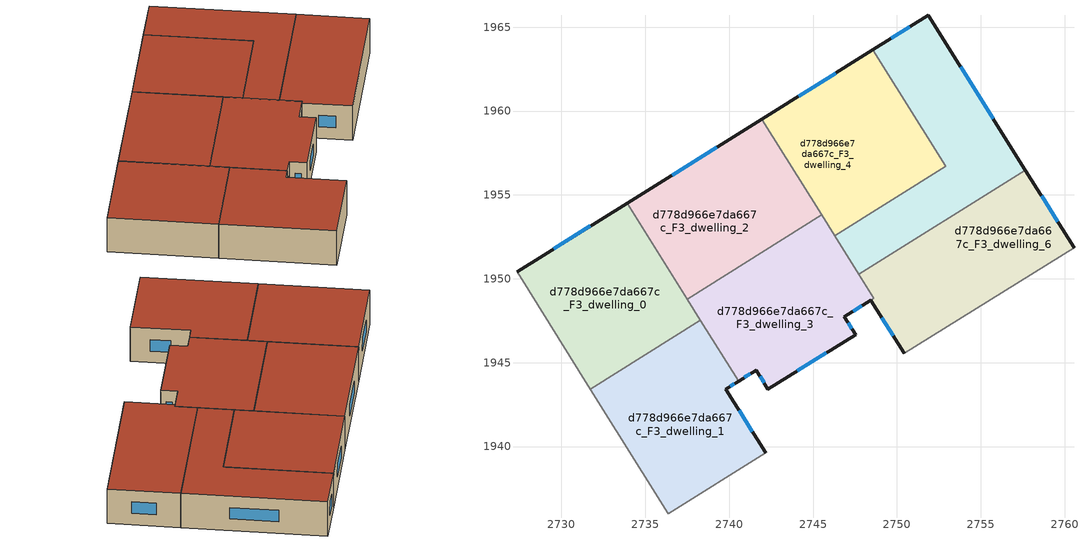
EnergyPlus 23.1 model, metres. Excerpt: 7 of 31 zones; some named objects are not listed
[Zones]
d778d966e7da667c_F3_dwelling_0
 floor to d778d966e7da667c_F2_dwelling_5 (EU_floor_Construction): 2733.92,1954.51 2738.02,1947.95 2737.57,1947.67 2733.46,1954.23 z9
 floor adiabatic (EU_floor_Construction): 2733.46,1954.23 2737.57,1947.67 2738.02,1947.95 2738.29,1947.53 2731.73,1943.43 2727.35,1950.42 z9
 wall outside (EU_wall_Construction): 2733.91,1954.51 2727.35,1950.42 z9:12
 wall to d778d966e7da667c_F3_dwelling_1 (EU_wall_Construction): 2731.73,1943.43 2738.29,1947.53 z9:12
 wall adiabatic (EU_wall_Construction): 2727.35,1950.42 2731.73,1943.43 z9:12
 wall to d778d966e7da667c_F3_dwelling_2 (EU_wall_Construction): 2737.5,1948.79 2733.91,1954.51 z9:12
 wall to d778d966e7da667c_F3_dwelling_3 (EU_wall_Construction): 2738.29,1947.53 2737.5,1948.79 z9:12
 window (EU_Window_Construction): 2731.73,1953.15 2729.54,1951.79 z10:11
 roof outside (EU_roof_Construction): 2738.29,1947.53 2733.91,1954.51 2727.35,1950.42 2731.73,1943.43 z12
d778d966e7da667c_F3_dwelling_1
 floor to d778d966e7da667c_F2_dwelling_0 (EU_floor_Construction): 2739.8,1943.42 2742.18,1939.61 2736.38,1936 2731.73,1943.43 2736.84,1946.62 2739.11,1942.99 z9
 floor to d778d966e7da667c_F2_dwelling_1 (EU_floor_Construction): 2738.29,1947.53 2740.56,1943.9 2739.11,1942.99 2736.84,1946.62 z9
 wall outside (EU_wall_Construction): 2742.18,1939.61 2739.8,1943.42 2740.56,1943.9 z9:12
 wall adiabatic (EU_wall_Construction): 2731.73,1943.43 2736.38,1936 2742.18,1939.61 z9:12
 wall to d778d966e7da667c_F3_dwelling_3 (EU_wall_Construction): 2740.56,1943.9 2738.29,1947.53 z9:12
 window (EU_Window_Construction): 2740.05,1943.58 2740.31,1943.74 / 2741.39,1940.88 2740.59,1942.15 z10:11
 roof outside (EU_roof_Construction): 2742.18,1939.61 2739.8,1943.42 2740.56,1943.9 2738.29,1947.53 2731.73,1943.43 2736.38,1936 z12
d778d966e7da667c_F3_dwelling_2
 floor to d778d966e7da667c_F2_dwelling_5 (EU_floor_Construction): 2739.59,1958.05 2743.17,1952.34 2737.5,1948.79 2733.92,1954.51 z9
 floor to d778d966e7da667c_F2_dwelling_6 (EU_floor_Construction): 2741.94,1959.51 2745.52,1953.81 2743.17,1952.34 2739.59,1958.05 z9
 wall outside (EU_wall_Construction): 2741.94,1959.51 2733.91,1954.51 z9:12
 wall to d778d966e7da667c_F3_dwelling_3 (EU_wall_Construction): 2737.5,1948.79 2745.52,1953.81 z9:12
 wall to d778d966e7da667c_F3_dwelling_4 (EU_wall_Construction): 2745.52,1953.81 2741.94,1959.51 z9:12
 window (EU_Window_Construction): 2739.27,1957.85 2736.59,1956.18 z10:11
 roof outside (EU_roof_Construction): 2745.52,1953.81 2741.94,1959.51 2733.91,1954.51 2737.5,1948.79 z12
d778d966e7da667c_F3_dwelling_3
 floor to d778d966e7da667c_F2_dwelling_1 (EU_floor_Construction): 2744.36,1951.92 2746.95,1947.79 2746.87,1947.75 2747.54,1946.68 2742.31,1943.42 2741.61,1944.55 2740.56,1943.9 2738.02,1947.95 z9
 floor to d778d966e7da667c_F2_dwelling_2 (EU_floor_Construction): 2746.04,1952.97 2748.63,1948.84 2746.95,1947.79 2744.36,1951.92 z9
 floor to d778d966e7da667c_F2_dwelling_5 (EU_floor_Construction): 2743.17,1952.34 2743.69,1951.5 2738.02,1947.95 2737.5,1948.79 z9
 floor to d778d966e7da667c_F2_dwelling_6 (EU_floor_Construction): 2745.52,1953.81 2746.04,1952.97 2743.69,1951.5 2743.17,1952.34 z9
 wall outside (EU_wall_Construction): 2740.56,1943.9 2741.61,1944.55 2742.31,1943.42 2747.54,1946.68 2746.87,1947.75 2748.44,1948.72 z9:12
 wall to d778d966e7da667c_F3_dwelling_5 (EU_wall_Construction): 2747.73,1950.27 2746.29,1952.58 z9:12
 wall to d778d966e7da667c_F3_dwelling_6 (EU_wall_Construction): 2748.44,1948.72 2748.63,1948.84 2747.74,1950.27 z9:12
 wall to d778d966e7da667c_F3_dwelling_4 (EU_wall_Construction): 2746.29,1952.58 2745.52,1953.81 z9:12
 window (EU_Window_Construction): 2740.91,1944.12 2741.26,1944.34 / 2747.39,1948.07 2747.92,1948.4 / 2747.32,1947.03 2747.1,1947.39 / 2744.06,1944.51 2745.8,1945.59 / 2741.84,1944.18 2742.08,1943.8 z10:11
 roof outside (EU_roof_Construction): 2747.54,1946.68 2746.87,1947.75 2748.44,1948.72 2748.63,1948.84 2745.52,1953.81 2737.5,1948.79 2740.56,1943.9 2741.61,1944.55 2742.31,1943.42 z12
d778d966e7da667c_F3_dwelling_4
 floor to d778d966e7da667c_F2_dwelling_6 (EU_floor_Construction): 2745.73,1961.87 2749.82,1955.34 2746.04,1952.97 2741.94,1959.51 z9
 floor to d778d966e7da667c_F2_dwelling_7 (EU_floor_Construction): 2748.57,1963.64 2752.66,1957.12 2749.82,1955.34 2745.73,1961.87 z9
 floor to d778d966e7da667c_F2_dwelling_2 (EU_floor_Construction): 2750.49,1955.76 2750.74,1955.37 2746.29,1952.58 2746.04,1952.97 z9
 floor to d778d966e7da667c_F2_dwelling_3 (EU_floor_Construction): 2752.66,1957.12 2752.9,1956.72 2750.74,1955.37 2750.49,1955.76 z9
 wall outside (EU_wall_Construction): 2748.57,1963.64 2741.94,1959.51 z9:12
 wall to d778d966e7da667c_F3_dwelling_5 (EU_wall_Construction): 2746.29,1952.58 2752.9,1956.72 2748.57,1963.64 z9:12
 window (EU_Window_Construction): 2746.36,1962.27 2744.15,1960.89 z10:11
 roof outside (EU_roof_Construction): 2752.9,1956.72 2748.57,1963.64 2741.94,1959.51 2746.29,1952.58 z12
d778d966e7da667c_F3_dwelling_5
 floor to d778d966e7da667c_F2_dwelling_3 (EU_floor_Construction): 2755.97,1959.19 2757.66,1956.48 2752.19,1953.06 2750.74,1955.37 2752.9,1956.72 2752.66,1957.12 z9
 floor to d778d966e7da667c_F2_dwelling_7 (EU_floor_Construction): 2751.88,1965.71 2755.96,1959.19 2752.66,1957.12 2748.57,1963.64 z9
 floor to d778d966e7da667c_F2_dwelling_2 (EU_floor_Construction): 2750.74,1955.37 2752.19,1953.06 2747.73,1950.27 2746.29,1952.58 z9
 wall outside (EU_wall_Construction): 2757.66,1956.48 2751.88,1965.71 2748.57,1963.64 z9:12
 wall to d778d966e7da667c_F3_dwelling_6 (EU_wall_Construction): 2747.73,1950.27 2757.66,1956.48 z9:12
 window (EU_Window_Construction): 2750.78,1965.02 2749.67,1964.33 / 2755.73,1959.56 2753.81,1962.63 z10:11
 roof outside (EU_roof_Construction): 2757.66,1956.48 2751.88,1965.71 2748.57,1963.64 2752.9,1956.72 2746.29,1952.58 2747.73,1950.27 z12
d778d966e7da667c_F3_dwelling_6
 floor to d778d966e7da667c_F2_dwelling_2 (EU_floor_Construction): 2752.19,1953.06 2755.08,1948.44 2750.43,1945.55 2748.44,1948.72 2748.63,1948.84 2747.73,1950.27 z9
 floor to d778d966e7da667c_F2_dwelling_3 (EU_floor_Construction): 2757.66,1956.48 2760.56,1951.85 2755.08,1948.44 2752.19,1953.06 z9
 wall outside (EU_wall_Construction): 2760.56,1951.85 2757.66,1956.48 / 2748.44,1948.72 2750.43,1945.55 z9:12
 wall adiabatic (EU_wall_Construction): 2750.43,1945.55 2760.56,1951.85 z9:12
 window (EU_Window_Construction): 2759.59,1953.39 2758.63,1954.94 / 2749.11,1947.67 2749.77,1946.61 z10:11
 roof outside (EU_roof_Construction): 2760.56,1951.85 2757.66,1956.48 2747.73,1950.27 2748.63,1948.84 2748.44,1948.72 2750.43,1945.55 z12
[Building]
EU S2 Campaign: North Axis=0; Terrain=City; Solar Distribution=FullExterior
[Site:Location]
Budapest.Ferenc.Liszt.Intl.AP: Latitude=47.437; Longitude=19.256; Time Zone=1; Elevation=185
[SizingPeriod:WeatherFileDays]
AnnualSizingPeriod: Begin Month=1; Begin Day of Month=1; End Month=12; End Day of Month=31; Day of Week for Start Day=Monday; Use Weather File Daylight Saving Period=No; Use Weather File Rain and Snow Indicators=No
[MATERIAL]
EU_InternalMass_Material: Roughness=MediumRough; Thickness=0.1; Conductivity=1; Density=1800; Specific Heat=900; Thermal Absorptance=0.9; Solar Absorptance=0.7; Visible Absorptance=0.7
[MATERIAL:NOMASS] Roughness=MediumRough; Thermal Absorptance=0.9; Solar Absorptance=0.7; Visible Absorptance=0.7
Name | Thermal Resistance
EU_wall_NoMass | 0.893917
EU_roof_NoMass | 1.41085
EU_floor_NoMass | 0.993241
[WINDOWMATERIAL:SIMPLEGLAZINGSYSTEM]
EU_Window_SimpleGlazing: UFactor=3.26652; Solar Heat Gain Coefficient=0.75; Visible Transmittance=0.75
[CONSTRUCTION]
EU_wall_Construction: EU_wall_NoMass
EU_roof_Construction: EU_roof_NoMass
EU_floor_Construction: EU_floor_NoMass
EU_Window_Construction: EU_Window_SimpleGlazing
EU_InternalMass_Construction: EU_InternalMass_Material
[ZONE] Type=1; Multiplier=1; Ceiling Height=autocalculate; Floor Area=autocalculate; Part of Total Floor Area=Yes
Name | Volume
d778d966e7da667c_F3_dwelling_0 | 191.409
d778d966e7da667c_F3_dwelling_1 | 191.402
d778d966e7da667c_F3_dwelling_2 | 191.404
d778d966e7da667c_F3_dwelling_3 | 188.983
d778d966e7da667c_F3_dwelling_4 | 191.421
d778d966e7da667c_F3_dwelling_5 | 191.398
d778d966e7da667c_F3_dwelling_6 | 193.888
[INTERNALMASS] Construction=EU_InternalMass_Construction
Name | Zone or ZoneList | Surface Area
d778d966e7da667c_F3_dwelling_0_EU_InternalMass | d778d966e7da667c_F3_dwelling_0 | 63.8039
d778d966e7da667c_F3_dwelling_1_EU_InternalMass | d778d966e7da667c_F3_dwelling_1 | 63.8034
d778d966e7da667c_F3_dwelling_2_EU_InternalMass | d778d966e7da667c_F3_dwelling_2 | 63.7998
d778d966e7da667c_F3_dwelling_3_EU_InternalMass | d778d966e7da667c_F3_dwelling_3 | 62.9962
d778d966e7da667c_F3_dwelling_4_EU_InternalMass | d778d966e7da667c_F3_dwelling_4 | 63.8087
d778d966e7da667c_F3_dwelling_5_EU_InternalMass | d778d966e7da667c_F3_dwelling_5 | 63.7989
d778d966e7da667c_F3_dwelling_6_EU_InternalMass | d778d966e7da667c_F3_dwelling_6 | 64.6329
[OTHEREQUIPMENT] Fuel Type=Electricity; Design Level Calculation Method=Watts/Area; Power per Zone Floor Area=1; Fraction Latent=0; Fraction Radiant=0; Fraction Lost=0; Carbon Dioxide Generation Rate=0; EndUse Subcategory=EU_Step8_InternalGains
Name | Zone or ZoneList or Space or SpaceList | Schedule
EU_Step8_InternalGain_d778d966e7da667c_F3_dwelling_0_f000 | d778d966e7da667c_F3_dwelling_0 | EU_Step8_GainSchedule_d778d966e7da667c_F3_dwelling_0_f000
EU_Step8_InternalGain_d778d966e7da667c_F3_dwelling_1_f000 | d778d966e7da667c_F3_dwelling_1 | EU_Step8_GainSchedule_d778d966e7da667c_F3_dwelling_1_f000
EU_Step8_InternalGain_d778d966e7da667c_F3_dwelling_2_f000 | d778d966e7da667c_F3_dwelling_2 | EU_Step8_GainSchedule_d778d966e7da667c_F3_dwelling_2_f000
EU_Step8_InternalGain_d778d966e7da667c_F3_dwelling_3_f000 | d778d966e7da667c_F3_dwelling_3 | EU_Step8_GainSchedule_d778d966e7da667c_F3_dwelling_3_f000
EU_Step8_InternalGain_d778d966e7da667c_F3_dwelling_4_f000 | d778d966e7da667c_F3_dwelling_4 | EU_Step8_GainSchedule_d778d966e7da667c_F3_dwelling_4_f000
EU_Step8_InternalGain_d778d966e7da667c_F3_dwelling_5_f000 | d778d966e7da667c_F3_dwelling_5 | EU_Step8_GainSchedule_d778d966e7da667c_F3_dwelling_5_f000
EU_Step8_InternalGain_d778d966e7da667c_F3_dwelling_6_f000 | d778d966e7da667c_F3_dwelling_6 | EU_Step8_GainSchedule_d778d966e7da667c_F3_dwelling_6_f000
[ZONEVENTILATION:DESIGNFLOWRATE] Schedule=EU_AlwaysOn; Design Flow Rate Calculation Method=AirChanges/Hour; Air Changes per Hour=0.71595; Ventilation Type=Natural; Fan Pressure Rise=0; Fan Total Efficiency=1; Constant Term Coefficient=1; Temperature Term Coefficient=0; Velocity Term Coefficient=0; Velocity Squared Term Coefficient=0; Minimum Indoor Temperature=-100; Maximum Indoor Temperature=100; Delta Temperature=-100; Minimum Outdoor Temperature=-100; Maximum Outdoor Temperature=100; Maximum Wind Speed=40
Name | Zone or ZoneList or Space or SpaceList
EU_ConstantAir_d778d966e7da667c_F3_dwelling_0 | d778d966e7da667c_F3_dwelling_0
EU_ConstantAir_d778d966e7da667c_F3_dwelling_1 | d778d966e7da667c_F3_dwelling_1
EU_ConstantAir_d778d966e7da667c_F3_dwelling_2 | d778d966e7da667c_F3_dwelling_2
EU_ConstantAir_d778d966e7da667c_F3_dwelling_3 | d778d966e7da667c_F3_dwelling_3
EU_ConstantAir_d778d966e7da667c_F3_dwelling_4 | d778d966e7da667c_F3_dwelling_4
EU_ConstantAir_d778d966e7da667c_F3_dwelling_5 | d778d966e7da667c_F3_dwelling_5
EU_ConstantAir_d778d966e7da667c_F3_dwelling_6 | d778d966e7da667c_F3_dwelling_6
[HVACTEMPLATE:ZONE:IDEALLOADSAIRSYSTEM] System Availability Schedule=EU_AlwaysOn; Maximum Heating Supply Air Temperature=50; Minimum Cooling Supply Air Temperature=13; Maximum Heating Supply Air Humidity Ratio=0.0156; Minimum Cooling Supply Air Humidity Ratio=0.0077; Heating Limit=NoLimit; Cooling Limit=NoLimit; Heating Availability Schedule=EU_AlwaysOn; Cooling Availability Schedule=EU_CoolingOff; Dehumidification Control Type=ConstantSensibleHeatRatio; Cooling Sensible Heat Ratio=0.7; Dehumidification Setpoint=60; Humidification Control Type=None; Humidification Setpoint=30; Outdoor Air Method=None; Outdoor Air Flow Rate per Person=0.00944; Outdoor Air Flow Rate per Zone Floor Area=0; Outdoor Air Flow Rate per Zone=0; Demand Controlled Ventilation Type=None; Outdoor Air Economizer Type=NoEconomizer; Heat Recovery Type=None; Sensible Heat Recovery Effectiveness=0.7; Latent Heat Recovery Effectiveness=0.65
Name | Template Thermostat
d778d966e7da667c_F3_dwelling_0 | EU_HeatOnly_d778d966e7da667c_F3_dwelling_0
d778d966e7da667c_F3_dwelling_1 | EU_HeatOnly_d778d966e7da667c_F3_dwelling_1
d778d966e7da667c_F3_dwelling_2 | EU_HeatOnly_d778d966e7da667c_F3_dwelling_2
d778d966e7da667c_F3_dwelling_3 | EU_HeatOnly_d778d966e7da667c_F3_dwelling_3
d778d966e7da667c_F3_dwelling_4 | EU_HeatOnly_d778d966e7da667c_F3_dwelling_4
d778d966e7da667c_F3_dwelling_5 | EU_HeatOnly_d778d966e7da667c_F3_dwelling_5
d778d966e7da667c_F3_dwelling_6 | EU_HeatOnly_d778d966e7da667c_F3_dwelling_6
[SIZING:ZONE] Zone Cooling Design Supply Air Temperature Input Method=SupplyAirTemperature; Zone Cooling Design Supply Air Temperature=13; Zone Heating Design Supply Air Temperature Input Method=SupplyAirTemperature; Zone Heating Design Supply Air Temperature=50; Zone Cooling Design Supply Air Humidity Ratio=0.008; Zone Heating Design Supply Air Humidity Ratio=0.008; Cooling Design Air Flow Method=DesignDay; Cooling Design Air Flow Rate=0; Cooling Minimum Air Flow per Zone Floor Area=0.000762; Cooling Minimum Air Flow=0; Cooling Minimum Air Flow Fraction=0.2; Heating Design Air Flow Method=DesignDay; Heating Design Air Flow Rate=0; Heating Maximum Air Flow per Zone Floor Area=0.002032; Heating Maximum Air Flow=0.141576; Heating Maximum Air Flow Fraction=0.3; Account for Dedicated Outdoor Air System=No; Dedicated Outdoor Air System Control Strategy=NeutralSupplyAir; Dedicated Outdoor Air Low Setpoint Temperature for Design=autosize; Dedicated Outdoor Air High Setpoint Temperature for Design=autosize; Zone Load Sizing Method=Sensible Load Only No Latent Load; Zone Latent Cooling Design Supply Air Humidity Ratio Input Method=HumidityRatioDifference; Zone Cooling Design Supply Air Humidity Ratio Difference=0.005; Zone Latent Heating Design Supply Air Humidity Ratio Input Method=HumidityRatioDifference; Zone Humidification Design Supply Air Humidity Ratio Difference=0.005
d778d966e7da667c_F3_dwelling_0; d778d966e7da667c_F3_dwelling_1; d778d966e7da667c_F3_dwelling_2; d778d966e7da667c_F3_dwelling_3; d778d966e7da667c_F3_dwelling_4; d778d966e7da667c_F3_dwelling_5; d778d966e7da667c_F3_dwelling_6
[SCHEDULE:CONSTANT]
Name | Hourly Value
EU_AlwaysOn | 1
EU_CoolingOff | 0
[SCHEDULE:FILE] Column Number=1; Rows to Skip at Top=0; Number of Hours of Data=8760; Column Separator=Comma; Interpolate to Timestep=No; Minutes per Item=60; Adjust Schedule for Daylight Savings=Yes
Name | File
EU_Step8_GainSchedule_d778d966e7da667c_F3_dwelling_0_f000 | ../../schedules/d778d966e7da667c/d778d966e7da667c_F3_dwelling_0_f000_gain.csv
EU_Step8_GainSchedule_d778d966e7da667c_F3_dwelling_1_f000 | ../../schedules/d778d966e7da667c/d778d966e7da667c_F3_dwelling_1_f000_gain.csv
EU_Step8_GainSchedule_d778d966e7da667c_F3_dwelling_2_f000 | ../../schedules/d778d966e7da667c/d778d966e7da667c_F3_dwelling_2_f000_gain.csv
EU_Step8_GainSchedule_d778d966e7da667c_F3_dwelling_3_f000 | ../../schedules/d778d966e7da667c/d778d966e7da667c_F3_dwelling_3_f000_gain.csv
EU_Step8_GainSchedule_d778d966e7da667c_F3_dwelling_4_f000 | ../../schedules/d778d966e7da667c/d778d966e7da667c_F3_dwelling_4_f000_gain.csv
EU_Step8_GainSchedule_d778d966e7da667c_F3_dwelling_5_f000 | ../../schedules/d778d966e7da667c/d778d966e7da667c_F3_dwelling_5_f000_gain.csv
EU_Step8_GainSchedule_d778d966e7da667c_F3_dwelling_6_f000 | ../../schedules/d778d966e7da667c/d778d966e7da667c_F3_dwelling_6_f000_gain.csv
